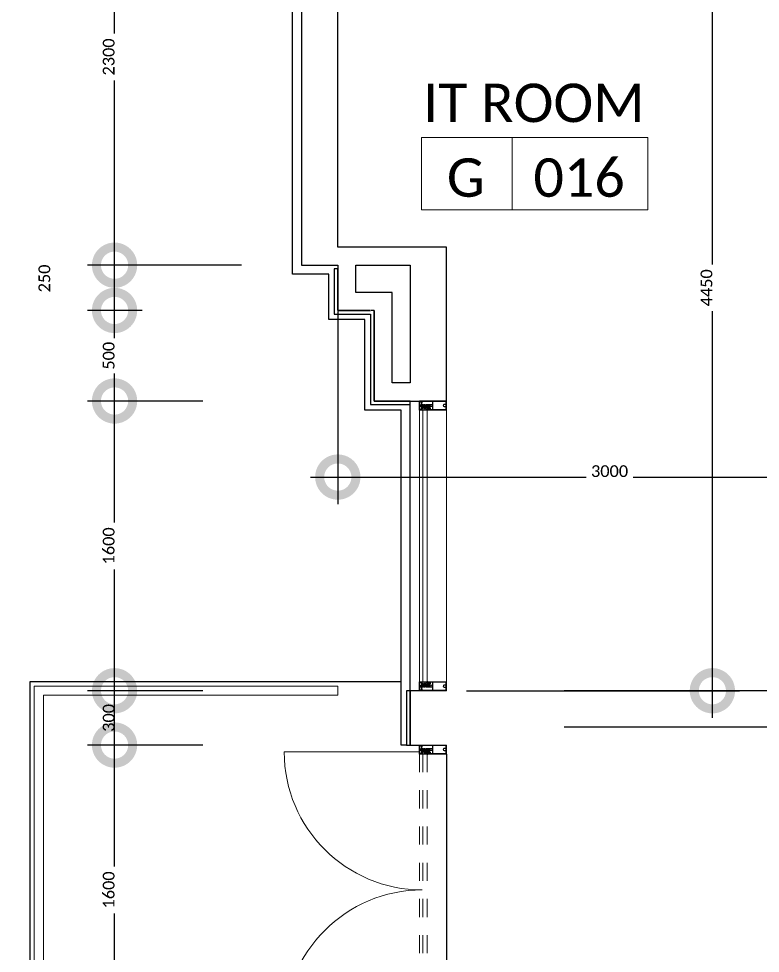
# Model space of a CAD drawing. Header units: metres. Extents: x 22.6 to 101.3, y 9.4 to 67.4.
# Drawn here: x 24.53 to 28.63, y 18.55 to 23.71 of the extents above; entities that cross this region are included whole.
import ezdxf

# ---------------------------------------------------------------- set-up
doc = ezdxf.new("R2010")
doc.units = ezdxf.units.M
doc.linetypes.add('ECG_Line-Ptrn-Dash', pattern=[0.004, 0.002, -0.002])
doc.linetypes.add('ECG_Line-Ptrn-Sold', pattern=[9144.001, 9144, -0.001])
doc.layers.add('00', color=252, linetype='Continuous')
for name, color, linetype, lineweight in [('A-DETL-MBND', 5, 'ECG_Line-Ptrn-Dash', 9), ('A-DIM', 7, 'Continuous', 5), ('A-DOOR', 5, 'Continuous', 5), ('A-ELEV', 1, 'ECG_Line-Ptrn-Sold', 9), ('A-FLOR-HRAL', 1, 'Continuous', 9), ('A-HATCH', 1, 'Continuous', 9), ('A-TEXT', 7, 'ECG_Line-Ptrn-Sold', 13), ('A-TONE', 40, 'ECG_Line-Ptrn-Sold', 50), ('A-WIN', 4, 'ECG_Line-Ptrn-Sold', 5)]:
    doc.layers.add(name, color=color, linetype=linetype, lineweight=lineweight)
doc.styles.add('Calibri', font='calibri.ttf', dxfattribs={"height": 0.212639})
doc.dimstyles.new('ECG_Dimn-Detl-100', dxfattribs={"dimscale": 0.3048, "dimtxt": 0.25, "dimasz": 1.312336, "dimexe": 0.492126, "dimexo": 0.0625, "dimgap": 0, "dimtad": 1, "dimdec": 0, "dimlfac": 1000, "dimzin": 0, "dimdsep": 46, "dimtxsty": 'Calibri', "dimblk1": 'DOTSMALL', "dimblk2": 'DOTSMALL', "dimsah": 1, "dimcen": 0.09, "dimdle": 0.492126, "dimazin": 0, "dimtfac": 1, "dimtdec": 4, "dimtix": 1, "dimtmove": 0, "dimatfit": 3, "dimfxl": 0.492126, "dimfxlon": 1, "dimtvp": 1, "dimtolj": 1, "dimtzin": 0, "dimarcsym": 2})
doc.dimstyles.new('ECG_Dimn-Detl-100_1', dxfattribs={"dimscale": 0.3048, "dimtxt": 0.25, "dimasz": 1.312336, "dimexe": 0.492126, "dimexo": 0.0625, "dimgap": 0, "dimtad": 1, "dimdec": 0, "dimlfac": 1000, "dimzin": 0, "dimdsep": 46, "dimtxsty": 'Calibri', "dimblk1": 'DOTSMALL', "dimblk2": 'DOTSMALL', "dimsah": 1, "dimcen": 0.09, "dimdle": 0.492126, "dimazin": 0, "dimtfac": 1, "dimtdec": 4, "dimtix": 1, "dimtmove": 2, "dimatfit": 3, "dimfxl": 0.492126, "dimfxlon": 1, "dimtvp": 1, "dimtolj": 1, "dimtzin": 0, "dimarcsym": 2})
doc.dimstyles.new('ECG_Dimn-Detl-100_2', dxfattribs={"dimscale": 0.3048, "dimtxt": 0.25, "dimasz": 1.312336, "dimexe": 0.492126, "dimexo": 0.0625, "dimgap": 0, "dimtad": 1, "dimdec": 0, "dimlfac": 1000, "dimzin": 0, "dimdsep": 46, "dimtxsty": 'Calibri', "dimblk1": 'DOTSMALL', "dimblk2": 'DOTSMALL', "dimsah": 1, "dimcen": 0.09, "dimdle": 0.492126, "dimazin": 0, "dimtfac": 1, "dimtdec": 4, "dimtix": 1, "dimtmove": 0, "dimatfit": 3, "dimfxl": 0.492126, "dimfxlon": 1, "dimtvp": 1, "dimtolj": 1, "dimtzin": 0, "dimarcsym": 2})
pattern_1 = [(0, (0, 0), (0.406, 0.102), [0.034, -0.271, 0.034, -0.271, -1.626]), (0, (0, 0), (0.406, 0.102), [-0.61, 0.034, -0.576, 0.034, -0.271, -0.711]), (0, (0, 0), (0.406, 0.102), [-1.524, 0.034, -0.17, 0.034, -0.474]), (120, (0.152, 0.051), (-0.2913346, 0.3006063), [0.034, -0.271, 0.034, -0.271, -1.626]), (120, (0.152, 0.051), (-0.2913346, 0.3006063), [-0.61, 0.034, -0.576, 0.034, -0.271, -0.711]), (120, (0.152, 0.051), (-0.2913346, 0.3006063), [-1.524, 0.034, -0.17, 0.034, -0.474]), (240, (0.203, 0.254), (-0.1146654, -0.4026063), [0.034, -0.271, 0.034, -0.271, -1.626]), (240, (0.203, 0.254), (-0.1146654, -0.4026063), [-0.61, 0.034, -0.576, 0.034, -0.271, -0.711]), (240, (0.203, 0.254), (-0.1146654, -0.4026063), [-1.524, 0.034, -0.17, 0.034, -0.474])]

# ---------------------------------------------------------------- blocks, each defined once
blk = doc.blocks.new('Railing - Railing-3161135-GROUND FLOOR PLAN')
at = {"layer": 'A-FLOR-HRAL'}
for p, q in [((24.6189, 20.0223), (26.2939, 20.0223)), ((24.6189, 17.8473), (24.6189, 20.0223)), ((26.2939, 20.0223), (26.2939, 19.9723)), ((24.6689, 19.9723), (26.2939, 19.9723)), ((24.6689, 17.8473), (24.6689, 19.9723)), ((24.6189, 16.3473), (24.6189, 17.8473)), ((24.6689, 16.3473), (24.6689, 17.8473)), ((24.6689, 16.3473), (24.6189, 16.3473))]:
    blk.add_line(p, q, dxfattribs=at)
blk = doc.blocks.new('M_Door-Curtain-Wall-Double-Storefront - M_Door-Curtain-Wall-Double-Storefront-3390258-GROUND FLOOR PLAN')
at = {"layer": 'A-DOOR'}
for p, q in [((-0.762, 0.032), (-0.762, 0.7775)), ((0.762, 0.032), (0.762, 0.7775))]:
    blk.add_line(p, q, dxfattribs=at)
for centre, start, end in [((-0.762, 0.0155), 0, 90), ((0.762, 0.0155), 90, 180)]:
    blk.add_arc(centre, 0.762, start, end, dxfattribs=at)
blk = doc.blocks.new('Rectangular Mullion - ECG-LEFT-END-MULION-DETAIL-V73-GROUND FLOOR PLAN')
at = {"layer": 'A-DETL-MBND'}
for p, q in [((93.7999, 58.7473), (93.8239, 58.7473)), ((93.7999, 57.2473), (93.7999, 58.7473)), ((93.8239, 58.7473), (93.8239, 57.2473)), ((93.8439, 58.7473), (93.8439, 57.2473)), ((93.8239, 57.2473), (93.7999, 57.2473))]:
    blk.add_line(p, q, dxfattribs=at)
blk = doc.blocks.new('Rectangular Mullion - ECG-LEFT-END-MULION-PROFIL-1987639-GROUND FLOOR PLAN')
at = {"layer": 'A-HATCH'}
for p, q in [((-0.0201, 0.019), (-0.0201, 0.031)), ((-0.0192, 0.019), (-0.0201, 0.019)), ((-0.0201, 0.019), (-0.0201, -0.118)), ((-0.0167, 0.019), (-0.0199, 0.019)), ((-0.0185, 0.0225), (-0.0192, 0.019)), ((-0.0191, 0.032), (0.0049, 0.032)), ((-0.0184, 0.0224), (-0.019, 0.019)), ((-0.019, 0.019), (-0.0176, 0.019)), ((-0.0186, 0.03), (-0.0186, 0.0245)), ((0.0049, 0.0305), (-0.0181, 0.0305)), ((-0.0178, 0.0244), (-0.0165, 0.028)), ((-0.0176, 0.0167), (-0.0098, 0.0167)), ((-0.0176, -0.041), (-0.0176, 0.0167)), ((-0.0175, 0.021), (-0.0165, 0.022)), ((-0.0175, 0.02), (-0.0175, 0.021)), ((-0.0167, 0.0213), (-0.0172, 0.0207)), ((-0.0167, 0.0203), (-0.0167, 0.019)), ((-0.0165, 0.028), (-0.0153, 0.028)), ((-0.0165, 0.022), (-0.0145, 0.022)), ((-0.0148, 0.0216), (-0.0159, 0.0216)), ((-0.0159, 0.0205), (-0.0159, 0.0185)), ((-0.0155, 0.0264), (-0.0144, 0.0236)), ((-0.0153, 0.028), (-0.0148, 0.0266)), ((-0.0149, 0.0185), (-0.0149, 0.0205)), ((-0.0145, 0.022), (-0.0135, 0.021)), ((-0.0144, 0.0236), (-0.0132, 0.0236)), ((-0.0135, 0.0207), (-0.0141, 0.0213)), ((-0.0141, 0.019), (-0.0141, 0.0203)), ((-0.0109, 0.019), (-0.0141, 0.019)), ((-0.0137, 0.019), (0.0049, 0.019)), ((-0.0135, 0.021), (-0.0135, 0.02)), ((-0.0132, 0.0236), (-0.0115, 0.0218)), ((-0.0115, 0.021), (-0.0015, 0.022)), ((-0.0115, 0.0218), (-0.0115, 0.021)), ((-0.0098, 0.0167), (-0.0098, 0.019)), ((-0.0015, 0.022), (0.0049, 0.022)), ((-0.0014, 0.0234), (-0.0014, 0.0223)), ((0.0113, 0.0234), (-0.0014, 0.0234)), ((-0.0014, 0.0223), (0.0113, 0.0223)), ((0.0018, 0.0183), (-0.0007, 0.0177)), ((-0.0007, 0.0177), (-0.0007, 0.0117)), ((0.0011, 0.0117), (-0.0007, 0.0077)), ((-0.0007, 0.0117), (0.0011, 0.0117)), ((-0.0007, 0.0077), (-0.0007, 0.0034)), ((-0.0007, 0.0034), (0.0014, 0.0024)), ((-0.0002, 0.0245), (-0.0002, 0.0234)), ((0.01, 0.0245), (-0.0002, 0.0245)), ((-0.0002, 0.0234), (0.01, 0.0234)), ((-0.0001, 0.0167), (0.0018, 0.0174)), ((-0.0001, 0.0127), (-0.0001, 0.0167)), ((0.0018, 0.0122), (-0.0001, 0.0127)), ((0.0001, 0.0069), (0.0018, 0.0105)), ((0.0001, 0.0041), (0.0001, 0.0069)), ((0.0014, 0.0035), (0.0001, 0.0041)), ((0.0003, 0.0275), (0.0003, 0.0245)), ((0.0014, 0.0024), (0.0014, 0.0035)), ((0.0015, 0.0277), (0.0084, 0.0277)), ((0.0018, 0.0174), (0.0018, 0.0183)), ((0.0018, 0.0105), (0.0018, 0.0122)), ((0.0022, 0.0175), (0.0077, 0.0155)), ((0.0022, 0.0154), (0.0077, 0.0133)), ((0.0022, 0.0132), (0.0077, 0.0112)), ((0.0022, 0.011), (0.0077, 0.009)), ((0.0022, 0.0096), (0.0077, 0.0076)), ((0.0022, 0.0074), (0.0077, 0.0054)), ((0.0022, 0.0052), (0.0077, 0.0032)), ((0.0022, 0.0031), (0.0077, 0.0011)), ((0.0022, 0.0007), (0.0076, -0.0013)), ((0.0027, 0.0275), (0.0027, 0.0245)), ((0.0027, 0.0223), (0.0027, 0.0188)), ((0.0072, 0.0223), (0.0027, 0.0223)), ((0.0027, 0.0188), (0.0072, 0.0188)), ((0.0037, 0.0188), (0.0027, 0.0188)), ((0.0027, 0.018), (0.0073, 0.0159)), ((0.0073, 0.0159), (0.0027, 0.018)), ((0.0027, 0.0171), (0.0072, 0.0151)), ((0.0027, 0.0158), (0.0073, 0.0137)), ((0.0073, 0.0137), (0.0027, 0.0158)), ((0.0027, 0.0149), (0.0072, 0.0129)), ((0.0027, 0.0136), (0.0073, 0.0116)), ((0.0073, 0.0116), (0.0027, 0.0136)), ((0.0027, 0.0127), (0.0072, 0.0107)), ((0.0027, 0.0114), (0.0073, 0.0094)), ((0.0073, 0.0094), (0.0027, 0.0114)), ((0.0027, 0.0106), (0.0072, 0.0085)), ((0.0027, 0.01), (0.0073, 0.008)), ((0.0073, 0.008), (0.0027, 0.01)), ((0.0027, 0.0092), (0.0072, 0.0071)), ((0.0027, 0.0079), (0.0073, 0.0058)), ((0.0073, 0.0058), (0.0027, 0.0079)), ((0.0027, 0.007), (0.0072, 0.005)), ((0.0027, 0.0057), (0.0073, 0.0036)), ((0.0073, 0.0036), (0.0027, 0.0057)), ((0.0027, 0.0048), (0.0072, 0.0028)), ((0.0027, 0.0035), (0.0073, 0.0015)), ((0.0073, 0.0015), (0.0027, 0.0035)), ((0.0027, 0.0026), (0.0072, 0.0006)), ((0.0027, 0.0012), (0.0073, -0.0009)), ((0.0073, -0.0009), (0.0027, 0.0012)), ((0.0027, 0.0003), (0.0072, -0.0017)), ((0.0072, 0.0151), (0.003, 0.017)), ((0.0072, 0.0129), (0.003, 0.0148)), ((0.0072, 0.0107), (0.003, 0.0126)), ((0.0072, 0.0085), (0.003, 0.0104)), ((0.0072, 0.0071), (0.003, 0.009)), ((0.0072, 0.005), (0.003, 0.0068)), ((0.0072, 0.0028), (0.003, 0.0047)), ((0.0072, 0.0006), (0.003, 0.0025)), ((0.0072, -0.0017), (0.003, 0.0001)), ((0.007, 0.0173), (0.0037, 0.0188)), ((0.0037, 0.0188), (0.007, 0.0173)), ((0.0046, 0.0188), (0.0037, 0.0188)), ((0.0056, 0.0188), (0.0046, 0.0188)), ((0.0077, 0.0177), (0.0046, 0.0188)), ((0.0049, 0.032), (0.0289, 0.032)), ((0.0279, 0.0305), (0.0049, 0.0305)), ((0.0049, 0.022), (0.0113, 0.022)), ((0.0049, 0.019), (0.0235, 0.019)), ((0.0073, 0.0181), (0.0056, 0.0188)), ((0.0056, 0.0188), (0.0073, 0.0181)), ((0.0072, 0.0188), (0.0056, 0.0188)), ((0.0072, 0.0275), (0.0072, 0.0245)), ((0.0072, 0.0188), (0.0072, 0.0223)), ((0.0079, 0.0174), (0.0079, 0.0183)), ((0.0079, 0.0183), (0.0104, 0.0177)), ((0.0098, 0.0167), (0.0079, 0.0174)), ((0.0079, 0.0122), (0.0098, 0.0127)), ((0.0079, 0.0105), (0.0079, 0.0122)), ((0.0096, 0.0069), (0.0079, 0.0105)), ((0.0084, 0.0035), (0.0096, 0.0041)), ((0.0084, 0.0024), (0.0084, 0.0035)), ((0.0104, 0.0034), (0.0084, 0.0024)), ((0.0086, 0.0117), (0.0104, 0.0077)), ((0.0104, 0.0117), (0.0086, 0.0117)), ((0.0096, 0.0275), (0.0096, 0.0245)), ((0.0096, 0.0041), (0.0096, 0.0069)), ((0.0098, 0.0127), (0.0098, 0.0167)), ((0.01, 0.0234), (0.01, 0.0245)), ((0.0104, 0.0177), (0.0104, 0.0117)), ((0.0104, 0.0077), (0.0104, 0.0034)), ((0.011, 0.0175), (0.0145, 0.0175)), ((0.011, -0.0266), (0.011, 0.0175)), ((0.0113, 0.0223), (0.0113, 0.0234)), ((0.0113, 0.022), (0.0213, 0.021)), ((0.0145, 0.0175), (0.0145, -0.0266)), ((0.019, 0.0129), (0.0207, 0.0186)), ((0.0213, 0.014), (0.0196, 0.0126)), ((0.0202, 0.0036), (0.0234, 0.0056)), ((0.0202, -0.0031), (0.0202, 0.0036)), ((0.0202, -0.0012), (0.0202, 0.0013)), ((0.0207, 0.019), (0.0239, 0.019)), ((0.0213, 0.0218), (0.0231, 0.0236)), ((0.0213, 0.021), (0.0213, 0.0218)), ((0.0223, 0.0126), (0.0219, 0.0139)), ((0.024, 0.0048), (0.022, 0.0035)), ((0.022, 0.0035), (0.024, 0.0048)), ((0.022, 0.0035), (0.022, -0.0032)), ((0.022, -0.0032), (0.022, 0.0035)), ((0.0232, 0.0139), (0.0228, 0.0126)), ((0.0231, 0.0236), (0.0243, 0.0236)), ((0.0243, 0.022), (0.0233, 0.021)), ((0.0233, 0.0207), (0.0239, 0.0213)), ((0.0233, 0.021), (0.0233, 0.02)), ((0.0234, 0.0056), (0.0292, 0.0056)), ((0.0241, 0.0126), (0.0238, 0.0139)), ((0.0239, 0.019), (0.0239, 0.0203)), ((0.0283, 0.0048), (0.024, 0.0048)), ((0.024, 0.0048), (0.0283, 0.0048)), ((0.0243, 0.0236), (0.0253, 0.0264)), ((0.0263, 0.022), (0.0243, 0.022)), ((0.0246, 0.0266), (0.0252, 0.028)), ((0.0247, 0.0216), (0.0258, 0.0216)), ((0.0247, 0.0185), (0.0247, 0.0205)), ((0.025, 0.0139), (0.0247, 0.0126)), ((0.0252, 0.028), (0.0263, 0.028)), ((0.0258, 0.0126), (0.0255, 0.0139)), ((0.0257, 0.0205), (0.0257, 0.0185)), ((0.0263, 0.028), (0.0277, 0.0244)), ((0.0273, 0.021), (0.0263, 0.022)), ((0.0267, 0.0139), (0.0264, 0.0126)), ((0.0265, 0.0213), (0.0271, 0.0207)), ((0.0265, 0.0203), (0.0265, 0.019)), ((0.0265, 0.019), (0.0297, 0.019)), ((0.0288, 0.019), (0.0271, 0.019)), ((0.0273, 0.02), (0.0273, 0.021)), ((0.0277, 0.0126), (0.0273, 0.0139)), ((0.0282, 0.0224), (0.0288, 0.019)), ((0.0285, 0.0139), (0.0282, 0.0126)), ((0.0283, 0.0048), (0.0283, 0.004)), ((0.0283, 0.004), (0.0292, 0.004)), ((0.0284, 0.03), (0.0284, 0.0245)), ((0.0284, 0.0225), (0.029, 0.019)), ((0.029, 0.019), (0.0299, 0.019)), ((0.0309, 0.0126), (0.0292, 0.014)), ((0.0292, -0.0036), (0.0292, 0.0056)), ((0.0292, 0.004), (0.0292, -0.0036)), ((0.0297, 0.0186), (0.0315, 0.0129)), ((0.0299, 0.019), (0.0299, 0.031)), ((-0.0006, -0.041), (-0.0176, -0.041)), ((-0.0176, -0.043), (0.0274, -0.043)), ((-0.0176, -0.114), (-0.0176, -0.043)), ((0.001, -0.0033), (-0.0006, -0.0033)), ((-0.0006, -0.0033), (-0.0006, -0.041)), ((0.001, -0.0033), (-0.0006, -0.0033)), ((0, -0.0033), (0.001, -0.0033)), ((0.0019, -0.0042), (0.001, -0.0033)), ((0.0014, -0.0372), (0.0014, -0.041)), ((0.0014, -0.041), (0.0049, -0.041)), ((0.0019, -0.0266), (0.0019, -0.0042)), ((0.0049, -0.0295), (0.0019, -0.0266)), ((0.0079, -0.0367), (0.0019, -0.0367)), ((0.0022, -0.0036), (0.0078, -0.0057)), ((0.0022, -0.0071), (0.0078, -0.0092)), ((0.0022, -0.0093), (0.0078, -0.0113)), ((0.0022, -0.0115), (0.0078, -0.0135)), ((0.0022, -0.0137), (0.0078, -0.0157)), ((0.0022, -0.0158), (0.0078, -0.0179)), ((0.0022, -0.018), (0.0078, -0.02)), ((0.0022, -0.0202), (0.0066, -0.0218)), ((0.0023, -0.0015), (0.0077, -0.0035)), ((0.0027, -0.001), (0.0073, -0.0031)), ((0.0073, -0.0031), (0.0027, -0.001)), ((0.0027, -0.0019), (0.0072, -0.0039)), ((0.0027, -0.0032), (0.0073, -0.0053)), ((0.0073, -0.0053), (0.0027, -0.0032)), ((0.0027, -0.0041), (0.0072, -0.0061)), ((0.0027, -0.0054), (0.0072, -0.0074)), ((0.0073, -0.0074), (0.0027, -0.0054)), ((0.0027, -0.0054), (0.0073, -0.0074)), ((0.0027, -0.0067), (0.0073, -0.0087)), ((0.0073, -0.0087), (0.0027, -0.0067)), ((0.0027, -0.0076), (0.0072, -0.0096)), ((0.0027, -0.0089), (0.0073, -0.0109)), ((0.0073, -0.0109), (0.0027, -0.0089)), ((0.0027, -0.0097), (0.0072, -0.0118)), ((0.0027, -0.011), (0.0073, -0.0131)), ((0.0073, -0.0131), (0.0027, -0.011)), ((0.0027, -0.0119), (0.0072, -0.0139)), ((0.0027, -0.0132), (0.0073, -0.0153)), ((0.0073, -0.0153), (0.0027, -0.0132)), ((0.0027, -0.0141), (0.0072, -0.0161)), ((0.0027, -0.0154), (0.0073, -0.0174)), ((0.0073, -0.0174), (0.0027, -0.0154)), ((0.0027, -0.0163), (0.0072, -0.0183)), ((0.0027, -0.0176), (0.0073, -0.0196)), ((0.0073, -0.0196), (0.0027, -0.0176)), ((0.0027, -0.0184), (0.0072, -0.0205)), ((0.0069, -0.0216), (0.0027, -0.0197)), ((0.0027, -0.0197), (0.0069, -0.0216)), ((0.0053, -0.0218), (0.0027, -0.0206)), ((0.0072, -0.0039), (0.003, -0.002)), ((0.0072, -0.0074), (0.003, -0.0055)), ((0.0072, -0.0096), (0.003, -0.0077)), ((0.0072, -0.0118), (0.003, -0.0099)), ((0.0072, -0.0139), (0.003, -0.012)), ((0.0072, -0.0161), (0.003, -0.0142)), ((0.0072, -0.0183), (0.003, -0.0164)), ((0.0053, -0.0218), (0.003, -0.0207)), ((0.003, -0.0218), (0.0053, -0.0218)), ((0.003, -0.0249), (0.003, -0.0218)), ((0.0049, -0.0266), (0.003, -0.0249)), ((0.0072, -0.0061), (0.0031, -0.0042)), ((0.0072, -0.0205), (0.0032, -0.0186)), ((0.0067, -0.0249), (0.0049, -0.0266)), ((0.0078, -0.0266), (0.0049, -0.0295)), ((0.0049, -0.041), (0.0084, -0.041)), ((0.0066, -0.0218), (0.0053, -0.0218)), ((0.0067, -0.0218), (0.0067, -0.0249)), ((0.0088, -0.0033), (0.0078, -0.0043)), ((0.0078, -0.0043), (0.0078, -0.0266)), ((0.0084, -0.041), (0.0084, -0.0372)), ((0.0104, -0.0033), (0.0088, -0.0033)), ((0.009, -0.0033), (0.0104, -0.0033)), ((0.0104, -0.041), (0.0104, -0.0033)), ((0.0274, -0.041), (0.0104, -0.041)), ((0.0145, -0.0266), (0.011, -0.0266)), ((0.0168, -0.0138), (0.0174, -0.013)), ((0.0174, -0.013), (0.0213, -0.0168)), ((0.019, -0.0138), (0.0183, -0.0145)), ((0.0184, -0.0213), (0.0184, -0.0288)), ((0.0207, -0.0213), (0.0184, -0.0213)), ((0.0201, -0.0149), (0.019, -0.016)), ((0.019, -0.0151), (0.019, -0.0213)), ((0.019, -0.0167), (0.0198, -0.0176)), ((0.0198, -0.0173), (0.019, -0.0182)), ((0.019, -0.0184), (0.0198, -0.0192)), ((0.0198, -0.0189), (0.019, -0.0198)), ((0.019, -0.0205), (0.0197, -0.0213)), ((0.019, -0.0213), (0.0214, -0.0213)), ((0.0194, -0.0298), (0.0274, -0.0298)), ((0.0197, -0.0213), (0.0211, -0.0198)), ((0.0198, -0.0196), (0.0198, -0.0171)), ((0.0199, -0.0225), (0.0214, -0.0225)), ((0.0199, -0.0263), (0.0199, -0.0225)), ((0.0222, -0.0263), (0.0199, -0.0263)), ((0.0201, -0.0168), (0.0225, -0.0168)), ((0.0226, -0.0198), (0.0201, -0.0198)), ((0.0238, -0.0053), (0.0202, -0.0031)), ((0.0202, -0.0151), (0.0221, -0.0151)), ((0.022, -0.0151), (0.0203, -0.0168)), ((0.0204, -0.0198), (0.0223, -0.0217)), ((0.0206, -0.0225), (0.0214, -0.0241)), ((0.0214, -0.022), (0.0207, -0.0213)), ((0.0207, -0.0225), (0.0223, -0.0241)), ((0.0214, -0.0225), (0.0207, -0.0225)), ((0.0246, -0.0185), (0.0214, -0.0217)), ((0.0214, -0.0213), (0.0214, -0.0225)), ((0.0225, -0.023), (0.0214, -0.0241)), ((0.0214, -0.0241), (0.0243, -0.0241)), ((0.0217, -0.0151), (0.0246, -0.018)), ((0.022, -0.0032), (0.024, -0.0044)), ((0.024, -0.0044), (0.022, -0.0032)), ((0.0221, -0.0151), (0.0232, -0.0139)), ((0.0222, -0.0278), (0.0222, -0.0263)), ((0.0262, -0.0278), (0.0222, -0.0278)), ((0.0225, -0.0168), (0.025, -0.0144)), ((0.0241, -0.0213), (0.0226, -0.0198)), ((0.0258, -0.0151), (0.0228, -0.0181)), ((0.0228, -0.0171), (0.0228, -0.0196)), ((0.0229, -0.0141), (0.0256, -0.0168)), ((0.0234, -0.023), (0.0245, -0.0241)), ((0.0247, -0.023), (0.0236, -0.0241)), ((0.0292, -0.0053), (0.0238, -0.0053)), ((0.024, -0.0044), (0.0283, -0.0044)), ((0.0283, -0.0044), (0.024, -0.0044)), ((0.0255, -0.0198), (0.0241, -0.0213)), ((0.0243, -0.0241), (0.0269, -0.0241)), ((0.0246, -0.0171), (0.0246, -0.0196)), ((0.0248, -0.0198), (0.0273, -0.0198)), ((0.0269, -0.022), (0.0248, -0.0198)), ((0.0273, -0.0168), (0.0249, -0.0168)), ((0.0284, -0.0191), (0.025, -0.0225)), ((0.025, -0.0225), (0.0267, -0.0241)), ((0.0272, -0.0151), (0.0254, -0.0151)), ((0.0274, -0.0225), (0.0258, -0.0241)), ((0.0261, -0.0151), (0.0284, -0.0175)), ((0.0262, -0.0263), (0.0262, -0.0278)), ((0.0284, -0.0263), (0.0262, -0.0263)), ((0.0284, -0.0152), (0.0269, -0.0168)), ((0.0276, -0.0213), (0.0269, -0.022)), ((0.0269, -0.0213), (0.0284, -0.0213)), ((0.0269, -0.0225), (0.0269, -0.0213)), ((0.0269, -0.0225), (0.0284, -0.0225)), ((0.0278, -0.0225), (0.0269, -0.0225)), ((0.0269, -0.0241), (0.0278, -0.0225)), ((0.027, -0.0198), (0.0285, -0.0213)), ((0.0274, -0.0298), (0.0274, -0.041)), ((0.0274, -0.043), (0.0274, -0.114)), ((0.0276, -0.0196), (0.0276, -0.0171)), ((0.0284, -0.0175), (0.0276, -0.0183)), ((0.0276, -0.0183), (0.0284, -0.0191)), ((0.0299, -0.0213), (0.0276, -0.0213)), ((0.0284, -0.0152), (0.0277, -0.0145)), ((0.0283, -0.0036), (0.0292, -0.0036)), ((0.0283, -0.0044), (0.0283, -0.0036)), ((0.0283, -0.0036), (0.0283, -0.0044)), ((0.0292, -0.0036), (0.0283, -0.0036)), ((0.0284, -0.0213), (0.0284, -0.0152)), ((0.0284, -0.0225), (0.0284, -0.0263)), ((0.0289, -0.0135), (0.0295, -0.0142)), ((0.0292, -0.0036), (0.0292, -0.0053)), ((0.0295, -0.0142), (0.0309, -0.0128)), ((0.0299, -0.118), (0.0299, -0.0213)), ((0.0304, -0.0129), (0.0312, -0.0136)), ((-0.0201, -0.118), (0.0299, -0.118)), ((-0.0003, -0.114), (-0.0176, -0.114)), ((0.0274, -0.114), (0.0102, -0.114))]:
    blk.add_line(p, q, dxfattribs=at)
blk.add_circle((0.0049, -0.108), 0.006, dxfattribs=at)
for centre, radius, start, end in [((-0.0191, 0.031), 0.001, 90, 180), ((-0.0191, 0.031), 0.001, 90, 180), ((-0.0181, 0.03), 0.0005, 90, 180), ((-0.0186, 0.0235), 0.001, 270.9838, 90), ((-0.0185, 0.0235), 0.0011, 275.2327, 53.27), ((-0.0159, 0.0206), 0.001, 90, 135), ((-0.0148, 0.0206), 0.001, 45, 90), ((0.0015, 0.0241), 0.00359, 70.3614, 109.6386), ((0.0049, 0.0157), 0.012, 79.2883, 100.7117), ((0.0084, 0.0241), 0.00359, 70.3614, 109.6386), ((0.0247, 0.0206), 0.001, 90, 135), ((0.0258, 0.0206), 0.001, 45, 90), ((0.0283, 0.0235), 0.0011, 126.73, 264.7673), ((0.0284, 0.0235), 0.001, 90, 269.0162), ((0.0279, 0.03), 0.0005, 0, 90), ((0.0289, 0.031), 0.001, 0, 90), ((0.0289, 0.031), 0.001, 0, 90), ((0.0019, -0.0372), 0.0005, 90, 180), ((0.0005, -0.0259), 0.00439, 351.401, 55.5285), ((0.0079, -0.0372), 0.0005, 0, 90), ((0.0159, -0.018), 0.00517, 33.5368, 89.7548), ((0.0157, -0.018), 0.0044, 41.5445, 86.9533), ((0.0194, -0.0288), 0.001, 180, 270), ((0.0237, -0.0155), 0.00171, 90, 164.9371), ((0.0237, -0.0155), 0.00171, 15.0629, 90), ((0.0315, -0.018), 0.00517, 92.5554, 146.4632), ((0.0317, -0.018), 0.0044, 93.0467, 139.8397), ((0.0049, -0.108), 0.008, 311.4096, 228.5904)]:
    blk.add_arc(centre, radius, start, end, dxfattribs=at)
blk = doc.blocks.new('Rectangular Mullion - ECG-LEFT-END-MULION-DETAIL-3147777-GROUND FLOOR PLAN')
at = {"layer": 'A-WIN'}
for p, q in [((0, 0.032), (-0.05, 0.032)), ((-0.05, 0.032), (-0.05, 0.012)), ((-0.05, 0.012), (-0.038, 0.012)), ((-0.038, 0.012), (-0.038, -0.012)), ((0, -0.118), (0, 0.032)), ((-0.05, -0.012), (-0.05, -0.118)), ((-0.038, -0.012), (-0.05, -0.012)), ((-0.05, -0.118), (0, -0.118))]:
    blk.add_line(p, q, dxfattribs=at)
blk = doc.blocks.new('Rectangular Mullion - ECG-LEFT-END-MULION-DETAIL-2110308-GROUND FLOOR PLAN')
at = {"layer": 'A-ELEV'}
for p, q in [((72.8439, 18.9473), (72.8439, 17.4473)), ((72.9499, 18.9473), (72.9739, 18.9473)), ((72.9499, 17.4473), (72.9499, 18.9473)), ((72.9739, 18.9473), (72.9739, 17.4473)), ((72.9939, 18.9473), (72.9939, 17.4473)), ((72.9739, 17.4473), (72.9499, 17.4473))]:
    blk.add_line(p, q, dxfattribs=at)
blk = doc.blocks.new('Rectangular Mullion - ECG-RIGHT-END-MULION-PROFIL-1987638-GROUND FLOOR PLAN')
at = {"layer": 'A-HATCH'}
for p, q in [((-0.0297, 0.0186), (-0.0315, 0.0129)), ((-0.0309, 0.0126), (-0.0292, 0.014)), ((-0.0299, 0.019), (-0.0299, 0.031)), ((-0.029, 0.019), (-0.0299, 0.019)), ((-0.0265, 0.019), (-0.0297, 0.019)), ((-0.0234, 0.0056), (-0.0292, 0.0056)), ((-0.0292, -0.0036), (-0.0292, 0.0056)), ((-0.0283, 0.004), (-0.0292, 0.004)), ((-0.0292, 0.004), (-0.0292, -0.0036)), ((-0.0284, 0.0225), (-0.029, 0.019)), ((-0.0049, 0.032), (-0.0289, 0.032)), ((-0.0282, 0.0224), (-0.0288, 0.019)), ((-0.0288, 0.019), (-0.0271, 0.019)), ((-0.0285, 0.0139), (-0.0282, 0.0126)), ((-0.0284, 0.03), (-0.0284, 0.0245)), ((-0.0283, 0.0048), (-0.024, 0.0048)), ((-0.0283, 0.0048), (-0.0283, 0.004)), ((-0.024, 0.0048), (-0.0283, 0.0048)), ((-0.0279, 0.0305), (-0.0049, 0.0305)), ((-0.0263, 0.028), (-0.0277, 0.0244)), ((-0.0277, 0.0126), (-0.0273, 0.0139)), ((-0.0273, 0.021), (-0.0263, 0.022)), ((-0.0273, 0.02), (-0.0273, 0.021)), ((-0.0265, 0.0213), (-0.0271, 0.0207)), ((-0.0267, 0.0139), (-0.0264, 0.0126)), ((-0.0265, 0.0203), (-0.0265, 0.019)), ((-0.0252, 0.028), (-0.0263, 0.028)), ((-0.0263, 0.022), (-0.0243, 0.022)), ((-0.0247, 0.0216), (-0.0258, 0.0216)), ((-0.0258, 0.0126), (-0.0255, 0.0139)), ((-0.0257, 0.0205), (-0.0257, 0.0185)), ((-0.0243, 0.0236), (-0.0253, 0.0264)), ((-0.0246, 0.0266), (-0.0252, 0.028)), ((-0.025, 0.0139), (-0.0247, 0.0126)), ((-0.0247, 0.0185), (-0.0247, 0.0205)), ((-0.0231, 0.0236), (-0.0243, 0.0236)), ((-0.0243, 0.022), (-0.0233, 0.021)), ((-0.0241, 0.0126), (-0.0238, 0.0139)), ((-0.024, 0.0048), (-0.022, 0.0035)), ((-0.022, 0.0035), (-0.024, 0.0048)), ((-0.0233, 0.0207), (-0.0239, 0.0213)), ((-0.0239, 0.019), (-0.0239, 0.0203)), ((-0.0207, 0.019), (-0.0239, 0.019)), ((-0.0049, 0.019), (-0.0235, 0.019)), ((-0.0202, 0.0036), (-0.0234, 0.0056)), ((-0.0233, 0.021), (-0.0233, 0.02)), ((-0.0232, 0.0139), (-0.0228, 0.0126)), ((-0.0213, 0.0218), (-0.0231, 0.0236)), ((-0.0223, 0.0126), (-0.0219, 0.0139)), ((-0.022, 0.0035), (-0.022, -0.0032)), ((-0.022, -0.0032), (-0.022, 0.0035)), ((-0.0113, 0.022), (-0.0213, 0.021)), ((-0.0213, 0.021), (-0.0213, 0.0218)), ((-0.0213, 0.014), (-0.0196, 0.0126)), ((-0.019, 0.0129), (-0.0207, 0.0186)), ((-0.0202, -0.0031), (-0.0202, 0.0036)), ((-0.0202, -0.0012), (-0.0202, 0.0013)), ((-0.0145, 0.0175), (-0.0145, -0.0266)), ((-0.011, 0.0175), (-0.0145, 0.0175)), ((-0.0113, 0.0223), (-0.0113, 0.0234)), ((-0.0113, 0.0234), (0.0014, 0.0234)), ((0.0014, 0.0223), (-0.0113, 0.0223)), ((-0.0049, 0.022), (-0.0113, 0.022)), ((-0.011, -0.0266), (-0.011, 0.0175)), ((-0.0079, 0.0183), (-0.0104, 0.0177)), ((-0.0104, 0.0177), (-0.0104, 0.0117)), ((-0.0086, 0.0117), (-0.0104, 0.0077)), ((-0.0104, 0.0117), (-0.0086, 0.0117)), ((-0.0104, 0.0077), (-0.0104, 0.0034)), ((-0.0104, 0.0034), (-0.0084, 0.0024)), ((-0.01, 0.0234), (-0.01, 0.0245)), ((-0.01, 0.0245), (0.0002, 0.0245)), ((0.0002, 0.0234), (-0.01, 0.0234)), ((-0.0098, 0.0167), (-0.0079, 0.0174)), ((-0.0098, 0.0127), (-0.0098, 0.0167)), ((-0.0079, 0.0122), (-0.0098, 0.0127)), ((-0.0096, 0.0275), (-0.0096, 0.0245)), ((-0.0096, 0.0069), (-0.0079, 0.0105)), ((-0.0096, 0.0041), (-0.0096, 0.0069)), ((-0.0084, 0.0035), (-0.0096, 0.0041)), ((-0.0015, 0.0277), (-0.0084, 0.0277)), ((-0.0084, 0.0024), (-0.0084, 0.0035)), ((-0.0079, 0.0174), (-0.0079, 0.0183)), ((-0.0079, 0.0105), (-0.0079, 0.0122)), ((-0.0077, 0.0177), (-0.0046, 0.0188)), ((-0.0022, 0.0175), (-0.0077, 0.0155)), ((-0.0022, 0.0154), (-0.0077, 0.0133)), ((-0.0022, 0.0132), (-0.0077, 0.0112)), ((-0.0022, 0.011), (-0.0077, 0.009)), ((-0.0022, 0.0096), (-0.0077, 0.0076)), ((-0.0022, 0.0074), (-0.0077, 0.0054)), ((-0.0022, 0.0052), (-0.0077, 0.0032)), ((-0.0022, 0.0031), (-0.0077, 0.0011)), ((-0.0022, 0.0007), (-0.0076, -0.0013)), ((-0.0073, 0.0181), (-0.0056, 0.0188)), ((-0.0056, 0.0188), (-0.0073, 0.0181)), ((-0.0027, 0.018), (-0.0073, 0.0159)), ((-0.0073, 0.0159), (-0.0027, 0.018)), ((-0.0027, 0.0158), (-0.0073, 0.0137)), ((-0.0073, 0.0137), (-0.0027, 0.0158)), ((-0.0027, 0.0136), (-0.0073, 0.0116)), ((-0.0073, 0.0116), (-0.0027, 0.0136)), ((-0.0027, 0.0114), (-0.0073, 0.0094)), ((-0.0073, 0.0094), (-0.0027, 0.0114)), ((-0.0027, 0.01), (-0.0073, 0.008)), ((-0.0073, 0.008), (-0.0027, 0.01)), ((-0.0027, 0.0079), (-0.0073, 0.0058)), ((-0.0073, 0.0058), (-0.0027, 0.0079)), ((-0.0027, 0.0057), (-0.0073, 0.0036)), ((-0.0073, 0.0036), (-0.0027, 0.0057)), ((-0.0027, 0.0035), (-0.0073, 0.0015)), ((-0.0073, 0.0015), (-0.0027, 0.0035)), ((-0.0027, 0.0012), (-0.0073, -0.0009)), ((-0.0073, -0.0009), (-0.0027, 0.0012)), ((-0.0072, 0.0275), (-0.0072, 0.0245)), ((-0.0072, 0.0223), (-0.0027, 0.0223)), ((-0.0072, 0.0188), (-0.0072, 0.0223)), ((-0.0072, 0.0188), (-0.0056, 0.0188)), ((-0.0027, 0.0188), (-0.0072, 0.0188)), ((-0.0027, 0.0171), (-0.0072, 0.0151)), ((-0.0072, 0.0151), (-0.003, 0.017)), ((-0.0027, 0.0149), (-0.0072, 0.0129)), ((-0.0072, 0.0129), (-0.003, 0.0148)), ((-0.0027, 0.0127), (-0.0072, 0.0107)), ((-0.0072, 0.0107), (-0.003, 0.0126)), ((-0.0027, 0.0106), (-0.0072, 0.0085)), ((-0.0072, 0.0085), (-0.003, 0.0104)), ((-0.0027, 0.0092), (-0.0072, 0.0071)), ((-0.0072, 0.0071), (-0.003, 0.009)), ((-0.0027, 0.007), (-0.0072, 0.005)), ((-0.0072, 0.005), (-0.003, 0.0068)), ((-0.0027, 0.0048), (-0.0072, 0.0028)), ((-0.0072, 0.0028), (-0.003, 0.0047)), ((-0.0027, 0.0026), (-0.0072, 0.0006)), ((-0.0072, 0.0006), (-0.003, 0.0025)), ((-0.0027, 0.0003), (-0.0072, -0.0017)), ((-0.0072, -0.0017), (-0.003, 0.0001)), ((-0.007, 0.0173), (-0.0037, 0.0188)), ((-0.0037, 0.0188), (-0.007, 0.0173)), ((-0.0056, 0.0188), (-0.0046, 0.0188)), ((0.0191, 0.032), (-0.0049, 0.032)), ((-0.0049, 0.0305), (0.0181, 0.0305)), ((0.0015, 0.022), (-0.0049, 0.022)), ((0.0137, 0.019), (-0.0049, 0.019)), ((-0.0046, 0.0188), (-0.0037, 0.0188)), ((-0.0037, 0.0188), (-0.0027, 0.0188)), ((-0.0027, 0.0275), (-0.0027, 0.0245)), ((-0.0027, 0.0223), (-0.0027, 0.0188)), ((-0.0018, 0.0174), (-0.0018, 0.0183)), ((-0.0018, 0.0183), (0.0007, 0.0177)), ((0.0001, 0.0167), (-0.0018, 0.0174)), ((-0.0018, 0.0122), (0.0001, 0.0127)), ((-0.0018, 0.0105), (-0.0018, 0.0122)), ((-0.0001, 0.0069), (-0.0018, 0.0105)), ((-0.0014, 0.0035), (-0.0001, 0.0041)), ((-0.0014, 0.0024), (-0.0014, 0.0035)), ((0.0007, 0.0034), (-0.0014, 0.0024)), ((-0.0011, 0.0117), (0.0007, 0.0077)), ((0.0007, 0.0117), (-0.0011, 0.0117)), ((-0.0003, 0.0275), (-0.0003, 0.0245)), ((-0.0001, 0.0041), (-0.0001, 0.0069)), ((0.0001, 0.0127), (0.0001, 0.0167)), ((0.0002, 0.0245), (0.0002, 0.0234)), ((0.0007, 0.0177), (0.0007, 0.0117)), ((0.0007, 0.0077), (0.0007, 0.0034)), ((0.0014, 0.0234), (0.0014, 0.0223)), ((0.0115, 0.021), (0.0015, 0.022)), ((0.0098, 0.0167), (0.0098, 0.019)), ((0.0176, 0.0167), (0.0098, 0.0167)), ((0.0109, 0.019), (0.0141, 0.019)), ((0.0132, 0.0236), (0.0115, 0.0218)), ((0.0115, 0.0218), (0.0115, 0.021)), ((0.0144, 0.0236), (0.0132, 0.0236)), ((0.0145, 0.022), (0.0135, 0.021)), ((0.0135, 0.0207), (0.0141, 0.0213)), ((0.0135, 0.021), (0.0135, 0.02)), ((0.0141, 0.019), (0.0141, 0.0203)), ((0.0155, 0.0264), (0.0144, 0.0236)), ((0.0165, 0.022), (0.0145, 0.022)), ((0.0153, 0.028), (0.0148, 0.0266)), ((0.0148, 0.0216), (0.0159, 0.0216)), ((0.0149, 0.0185), (0.0149, 0.0205)), ((0.0165, 0.028), (0.0153, 0.028)), ((0.0159, 0.0205), (0.0159, 0.0185)), ((0.0178, 0.0244), (0.0165, 0.028)), ((0.0175, 0.021), (0.0165, 0.022)), ((0.0167, 0.0213), (0.0172, 0.0207)), ((0.0167, 0.0203), (0.0167, 0.019)), ((0.0167, 0.019), (0.0199, 0.019)), ((0.0175, 0.02), (0.0175, 0.021)), ((0.019, 0.019), (0.0176, 0.019)), ((0.0176, -0.041), (0.0176, 0.0167)), ((0.0184, 0.0224), (0.019, 0.019)), ((0.0185, 0.0225), (0.0192, 0.019)), ((0.0186, 0.03), (0.0186, 0.0245)), ((0.0192, 0.019), (0.0201, 0.019)), ((0.0201, 0.019), (0.0201, 0.031)), ((0.0201, 0.019), (0.0201, -0.118)), ((-0.0304, -0.0129), (-0.0312, -0.0136)), ((-0.0295, -0.0142), (-0.0309, -0.0128)), ((-0.0299, -0.0213), (-0.0276, -0.0213)), ((-0.0299, -0.118), (-0.0299, -0.0213)), ((-0.0289, -0.0135), (-0.0295, -0.0142)), ((-0.0292, -0.0036), (-0.0292, -0.0053)), ((-0.0283, -0.0036), (-0.0292, -0.0036)), ((-0.0292, -0.0036), (-0.0283, -0.0036)), ((-0.0292, -0.0053), (-0.0238, -0.0053)), ((-0.027, -0.0198), (-0.0285, -0.0213)), ((-0.0284, -0.0152), (-0.0277, -0.0145)), ((-0.0261, -0.0151), (-0.0284, -0.0175)), ((-0.0284, -0.0152), (-0.0269, -0.0168)), ((-0.0284, -0.0213), (-0.0284, -0.0152)), ((-0.0284, -0.0175), (-0.0276, -0.0183)), ((-0.0276, -0.0183), (-0.0284, -0.0191)), ((-0.0284, -0.0191), (-0.025, -0.0225)), ((-0.0269, -0.0213), (-0.0284, -0.0213)), ((-0.0284, -0.0225), (-0.0284, -0.0263)), ((-0.0269, -0.0225), (-0.0284, -0.0225)), ((-0.0284, -0.0263), (-0.0262, -0.0263)), ((-0.0283, -0.0044), (-0.0283, -0.0036)), ((-0.0283, -0.0036), (-0.0283, -0.0044)), ((-0.024, -0.0044), (-0.0283, -0.0044)), ((-0.0283, -0.0044), (-0.024, -0.0044)), ((-0.0278, -0.0225), (-0.0269, -0.0225)), ((-0.0269, -0.0241), (-0.0278, -0.0225)), ((-0.0276, -0.0196), (-0.0276, -0.0171)), ((-0.0276, -0.0213), (-0.0269, -0.022)), ((-0.0274, -0.0225), (-0.0258, -0.0241)), ((-0.0274, -0.0298), (-0.0274, -0.041)), ((-0.0194, -0.0298), (-0.0274, -0.0298)), ((-0.0274, -0.041), (-0.0104, -0.041)), ((-0.0274, -0.043), (-0.0274, -0.114)), ((0.0176, -0.043), (-0.0274, -0.043)), ((-0.0273, -0.0168), (-0.0249, -0.0168)), ((-0.0248, -0.0198), (-0.0273, -0.0198)), ((-0.0272, -0.0151), (-0.0254, -0.0151)), ((-0.0269, -0.022), (-0.0248, -0.0198)), ((-0.0269, -0.0225), (-0.0269, -0.0213)), ((-0.0243, -0.0241), (-0.0269, -0.0241)), ((-0.025, -0.0225), (-0.0267, -0.0241)), ((-0.0262, -0.0263), (-0.0262, -0.0278)), ((-0.0262, -0.0278), (-0.0222, -0.0278)), ((-0.0258, -0.0151), (-0.0228, -0.0181)), ((-0.0229, -0.0141), (-0.0256, -0.0168)), ((-0.0255, -0.0198), (-0.0241, -0.0213)), ((-0.0225, -0.0168), (-0.025, -0.0144)), ((-0.0247, -0.023), (-0.0236, -0.0241)), ((-0.0217, -0.0151), (-0.0246, -0.018)), ((-0.0246, -0.0171), (-0.0246, -0.0196)), ((-0.0246, -0.0185), (-0.0214, -0.0217)), ((-0.0234, -0.023), (-0.0245, -0.0241)), ((-0.0214, -0.0241), (-0.0243, -0.0241)), ((-0.0241, -0.0213), (-0.0226, -0.0198)), ((-0.022, -0.0032), (-0.024, -0.0044)), ((-0.024, -0.0044), (-0.022, -0.0032)), ((-0.0238, -0.0053), (-0.0202, -0.0031)), ((-0.0221, -0.0151), (-0.0232, -0.0139)), ((-0.0228, -0.0171), (-0.0228, -0.0196)), ((-0.0226, -0.0198), (-0.0201, -0.0198)), ((-0.0201, -0.0168), (-0.0225, -0.0168)), ((-0.0225, -0.023), (-0.0214, -0.0241)), ((-0.0204, -0.0198), (-0.0223, -0.0217)), ((-0.0207, -0.0225), (-0.0223, -0.0241)), ((-0.0222, -0.0263), (-0.0199, -0.0263)), ((-0.0222, -0.0278), (-0.0222, -0.0263)), ((-0.0202, -0.0151), (-0.0221, -0.0151)), ((-0.022, -0.0151), (-0.0203, -0.0168)), ((-0.0214, -0.022), (-0.0207, -0.0213)), ((-0.0214, -0.0213), (-0.0214, -0.0225)), ((-0.019, -0.0213), (-0.0214, -0.0213)), ((-0.0199, -0.0225), (-0.0214, -0.0225)), ((-0.0206, -0.0225), (-0.0214, -0.0241)), ((-0.0214, -0.0225), (-0.0207, -0.0225)), ((-0.0174, -0.013), (-0.0213, -0.0168)), ((-0.0197, -0.0213), (-0.0211, -0.0198)), ((-0.0207, -0.0213), (-0.0184, -0.0213)), ((-0.0201, -0.0149), (-0.019, -0.016)), ((-0.0199, -0.0263), (-0.0199, -0.0225)), ((-0.019, -0.0167), (-0.0198, -0.0176)), ((-0.0198, -0.0196), (-0.0198, -0.0171)), ((-0.0198, -0.0173), (-0.019, -0.0182)), ((-0.019, -0.0184), (-0.0198, -0.0192)), ((-0.0198, -0.0189), (-0.019, -0.0198)), ((-0.019, -0.0205), (-0.0197, -0.0213)), ((-0.019, -0.0138), (-0.0183, -0.0145)), ((-0.019, -0.0151), (-0.019, -0.0213)), ((-0.0184, -0.0213), (-0.0184, -0.0288)), ((-0.0168, -0.0138), (-0.0174, -0.013)), ((-0.0145, -0.0266), (-0.011, -0.0266)), ((-0.009, -0.0033), (-0.0104, -0.0033)), ((-0.0104, -0.0033), (-0.0088, -0.0033)), ((-0.0104, -0.041), (-0.0104, -0.0033)), ((-0.0088, -0.0033), (-0.0078, -0.0043)), ((-0.0084, -0.041), (-0.0084, -0.0372)), ((-0.0049, -0.041), (-0.0084, -0.041)), ((-0.0079, -0.0367), (-0.0019, -0.0367)), ((-0.0022, -0.0036), (-0.0078, -0.0057)), ((-0.0078, -0.0043), (-0.0078, -0.0266)), ((-0.0022, -0.0071), (-0.0078, -0.0092)), ((-0.0022, -0.0093), (-0.0078, -0.0113)), ((-0.0022, -0.0115), (-0.0078, -0.0135)), ((-0.0022, -0.0137), (-0.0078, -0.0157)), ((-0.0022, -0.0158), (-0.0078, -0.0179)), ((-0.0022, -0.018), (-0.0078, -0.02)), ((-0.0078, -0.0266), (-0.0049, -0.0295)), ((-0.0023, -0.0015), (-0.0077, -0.0035)), ((-0.0027, -0.001), (-0.0073, -0.0031)), ((-0.0073, -0.0031), (-0.0027, -0.001)), ((-0.0027, -0.0032), (-0.0073, -0.0053)), ((-0.0073, -0.0053), (-0.0027, -0.0032)), ((-0.0073, -0.0074), (-0.0027, -0.0054)), ((-0.0027, -0.0054), (-0.0073, -0.0074)), ((-0.0027, -0.0067), (-0.0073, -0.0087)), ((-0.0073, -0.0087), (-0.0027, -0.0067)), ((-0.0027, -0.0089), (-0.0073, -0.0109)), ((-0.0073, -0.0109), (-0.0027, -0.0089)), ((-0.0027, -0.011), (-0.0073, -0.0131)), ((-0.0073, -0.0131), (-0.0027, -0.011)), ((-0.0027, -0.0132), (-0.0073, -0.0153)), ((-0.0073, -0.0153), (-0.0027, -0.0132)), ((-0.0027, -0.0154), (-0.0073, -0.0174)), ((-0.0073, -0.0174), (-0.0027, -0.0154)), ((-0.0027, -0.0176), (-0.0073, -0.0196)), ((-0.0073, -0.0196), (-0.0027, -0.0176)), ((-0.0027, -0.0019), (-0.0072, -0.0039)), ((-0.0072, -0.0039), (-0.003, -0.002)), ((-0.0027, -0.0041), (-0.0072, -0.0061)), ((-0.0072, -0.0061), (-0.0031, -0.0042)), ((-0.0027, -0.0054), (-0.0072, -0.0074)), ((-0.0072, -0.0074), (-0.003, -0.0055)), ((-0.0027, -0.0076), (-0.0072, -0.0096)), ((-0.0072, -0.0096), (-0.003, -0.0077)), ((-0.0027, -0.0097), (-0.0072, -0.0118)), ((-0.0072, -0.0118), (-0.003, -0.0099)), ((-0.0027, -0.0119), (-0.0072, -0.0139)), ((-0.0072, -0.0139), (-0.003, -0.012)), ((-0.0027, -0.0141), (-0.0072, -0.0161)), ((-0.0072, -0.0161), (-0.003, -0.0142)), ((-0.0027, -0.0163), (-0.0072, -0.0183)), ((-0.0072, -0.0183), (-0.003, -0.0164)), ((-0.0027, -0.0184), (-0.0072, -0.0205)), ((-0.0072, -0.0205), (-0.0032, -0.0186)), ((-0.0069, -0.0216), (-0.0027, -0.0197)), ((-0.0027, -0.0197), (-0.0069, -0.0216)), ((-0.0067, -0.0218), (-0.0067, -0.0249)), ((-0.0067, -0.0249), (-0.0049, -0.0266)), ((-0.0022, -0.0202), (-0.0066, -0.0218)), ((-0.0066, -0.0218), (-0.0053, -0.0218)), ((-0.0053, -0.0218), (-0.0027, -0.0206)), ((-0.0053, -0.0218), (-0.003, -0.0207)), ((-0.003, -0.0218), (-0.0053, -0.0218)), ((-0.0049, -0.0266), (-0.003, -0.0249)), ((-0.0049, -0.0295), (-0.0019, -0.0266)), ((-0.0014, -0.041), (-0.0049, -0.041)), ((-0.003, -0.0249), (-0.003, -0.0218)), ((-0.0019, -0.0042), (-0.001, -0.0033)), ((-0.0019, -0.0266), (-0.0019, -0.0042)), ((-0.0014, -0.0372), (-0.0014, -0.041)), ((-0.001, -0.0033), (0.0006, -0.0033)), ((0, -0.0033), (-0.001, -0.0033)), ((-0.001, -0.0033), (0.0006, -0.0033)), ((0.0006, -0.0033), (0.0006, -0.041)), ((0.0006, -0.041), (0.0176, -0.041)), ((0.0176, -0.114), (0.0176, -0.043)), ((0.0201, -0.118), (-0.0299, -0.118)), ((-0.0274, -0.114), (-0.0102, -0.114)), ((0.0003, -0.114), (0.0176, -0.114))]:
    blk.add_line(p, q, dxfattribs=at)
blk.add_circle((-0.0049, -0.108), 0.006, dxfattribs=at)
for centre, radius, start, end in [((-0.0289, 0.031), 0.001, 90, 180), ((-0.0289, 0.031), 0.001, 90, 180), ((-0.0279, 0.03), 0.0005, 90, 180), ((-0.0284, 0.0235), 0.001, 270.9838, 90), ((-0.0283, 0.0235), 0.0011, 275.2327, 53.27), ((-0.0258, 0.0206), 0.001, 90, 135), ((-0.0247, 0.0206), 0.001, 45, 90), ((-0.0084, 0.0241), 0.00359, 70.3614, 109.6386), ((-0.0049, 0.0157), 0.012, 79.2883, 100.7117), ((-0.0015, 0.0241), 0.00359, 70.3614, 109.6386), ((0.0148, 0.0206), 0.001, 90, 135), ((0.0159, 0.0206), 0.001, 45, 90), ((0.0185, 0.0235), 0.0011, 126.73, 264.7673), ((0.0186, 0.0235), 0.001, 90, 269.0162), ((0.0181, 0.03), 0.0005, 0, 90), ((0.0191, 0.031), 0.001, 0, 90), ((0.0191, 0.031), 0.001, 0, 90), ((-0.0317, -0.018), 0.0044, 40.1603, 86.9533), ((-0.0315, -0.018), 0.00517, 33.5368, 87.4446), ((-0.0237, -0.0155), 0.00171, 90, 164.9371), ((-0.0237, -0.0155), 0.00171, 15.0629, 90), ((-0.0159, -0.018), 0.00517, 90.2452, 146.4632), ((-0.0194, -0.0288), 0.001, 270, 0), ((-0.0157, -0.018), 0.0044, 93.0467, 138.4555), ((-0.0079, -0.0372), 0.0005, 90, 180), ((-0.0005, -0.0259), 0.00439, 124.4715, 188.599), ((-0.0019, -0.0372), 0.0005, 360, 90), ((-0.0049, -0.108), 0.008, 311.4096, 228.5904)]:
    blk.add_arc(centre, radius, start, end, dxfattribs=at)
blk = doc.blocks.new('Rectangular Mullion - ECG-RIGHT-END-MULION-DETAIL-3268372-GROUND FLOOR PLAN')
at = {"layer": 'A-WIN'}
for p, q in [((-0.05, 0.012), (-0.05, 0.032)), ((-0.05, 0.032), (0, 0.032)), ((-0.038, 0.012), (-0.05, 0.012)), ((-0.038, -0.012), (-0.038, 0.012)), ((0, 0.032), (0, -0.118)), ((-0.05, -0.118), (-0.05, -0.012)), ((-0.05, -0.012), (-0.038, -0.012)), ((0, -0.118), (-0.05, -0.118))]:
    blk.add_line(p, q, dxfattribs=at)
blk = doc.blocks.new('Rectangular Mullion - ECG-LEFT-END-MULION-DETAIL-3044803-GROUND FLOOR PLAN')
at = {"layer": 'A-WIN'}
for p, q in [((0, 0.032), (-0.05, 0.032)), ((-0.05, 0.032), (-0.05, 0.012)), ((-0.05, 0.012), (-0.038, 0.012)), ((-0.038, 0.012), (-0.038, -0.012)), ((0, -0.118), (0, 0.032)), ((-0.05, -0.012), (-0.05, -0.118)), ((-0.038, -0.012), (-0.05, -0.012)), ((-0.05, -0.118), (0, -0.118))]:
    blk.add_line(p, q, dxfattribs=at)
blk = doc.blocks.new('ECG_G-Tag-Room - ECG_G-Tag-Room-Engl-1568319-GROUND FLOOR PLAN')
at = {"layer": 'A-TEXT'}
for p, q in [((-0.00625, 0), (-0.00625, -0.004)), ((0.00625, 0), (-0.00625, 0)), ((-0.00125, -0.004), (-0.00125, 0)), ((0.00625, 0), (0.00625, -0.004)), ((0.00625, -0.004), (-0.00625, -0.004))]:
    blk.add_line(p, q, dxfattribs=at)
blk = doc.blocks.new('_DotSmall')
at = {"color": 0, "linetype": 'ByBlock', "const_width": 0.5}
blk.add_lwpolyline([(-0.0625, 0, 1), (0.0625, 0, 1)], format="xyb", close=True, dxfattribs=at)

msp = doc.modelspace()

# ---------------------------------------------------------------- hatches: boundary and pattern name
at = {"layer": 'A-TONE'}
h = msp.add_hatch(dxfattribs=at)
h.set_pattern_fill('FP_3', color=256, style=0, pattern_type=2)
h.set_pattern_definition(pattern_1)
h.paths.add_polyline_path([(26.4789, 21.5823), (26.4789, 22.0823), (26.4739, 22.0823), (26.4739, 21.5823)], flags=0)
h = msp.add_hatch(dxfattribs=at)
h.set_pattern_fill('FP_3', color=256, style=0, pattern_type=2)
h.set_pattern_definition(pattern_1)
h.paths.add_polyline_path([(26.5901, 21.5773), (26.6939, 21.5773), (26.6939, 21.5823), (26.4739, 21.5823), (26.4739, 21.5773)], flags=0)
h = msp.add_hatch(dxfattribs=at)
h.set_pattern_fill('FP_3', color=256, style=0, pattern_type=2)
h.set_pattern_definition(pattern_1)
h.paths.add_polyline_path([(26.6739, 17.7973), (26.6789, 17.7973), (26.6789, 18.0973), (26.6739, 18.0973)], flags=0)
h.paths.add_polyline_path([(26.6739, 19.6973), (26.6789, 19.6973), (26.6789, 19.9973), (26.6739, 19.9973)], flags=0)

# ---------------------------------------------------------------- linework, layer by layer
at = {"layer": '00', "color": 252}
for p, q in [((26.0439, 22.2973), (26.0439, 24.6973)), ((26.0939, 23.9473), (26.0939, 22.3473)), ((26.2939, 22.4473), (26.2939, 23.9473)), ((26.8939, 22.4473), (26.2939, 22.4473)), ((26.8939, 21.5973), (26.8939, 22.4473)), ((26.2439, 22.2973), (26.0439, 22.2973)), ((26.0939, 22.3473), (26.2939, 22.3473)), ((26.2439, 22.0473), (26.2439, 22.2973)), ((26.2939, 22.3273), (26.2739, 22.3273)), ((26.2739, 22.3273), (26.2739, 22.0773)), ((26.2939, 22.3473), (26.2939, 22.0973)), ((26.2939, 22.0973), (26.2939, 22.3273)), ((26.3939, 22.1973), (26.3939, 22.3473)), ((26.3939, 22.3473), (26.6939, 22.3473)), ((26.6939, 22.3473), (26.6939, 21.6973)), ((26.5939, 22.1973), (26.3939, 22.1973)), ((26.5939, 21.6973), (26.5939, 22.1973)), ((26.2939, 22.0973), (26.4739, 22.0973)), ((26.4739, 22.0973), (26.2939, 22.0973)), ((26.4939, 22.0973), (26.4789, 22.0973)), ((26.4939, 22.0973), (26.4939, 21.5973)), ((26.4939, 21.5973), (26.4939, 22.0973)), ((26.4439, 22.0473), (26.2439, 22.0473)), ((26.2739, 22.0773), (26.4739, 22.0773)), ((26.4439, 21.5473), (26.4439, 22.0473)), ((26.4739, 22.0773), (26.4739, 21.5773)), ((26.6939, 21.6973), (26.5939, 21.6973)), ((26.4739, 21.5773), (26.6939, 21.5773)), ((26.4939, 21.5973), (26.5939, 21.5973)), ((26.6939, 21.5973), (26.4939, 21.5973)), ((26.5939, 21.5973), (26.8939, 21.5973)), ((26.6939, 21.5773), (26.6939, 21.5973)), ((26.6939, 19.9973), (26.6939, 21.5773)), ((26.6439, 21.5473), (26.4439, 21.5473)), ((26.6439, 19.6973), (26.6439, 21.5473)), ((26.6439, 20.0473), (24.5939, 20.0473)), ((24.5939, 20.0473), (24.5939, 17.8473)), ((26.6939, 19.9973), (26.6739, 19.9973)), ((26.6739, 19.9973), (26.6739, 19.6973)), ((26.7439, 19.9973), (26.6939, 19.9973)), ((26.6939, 19.9973), (26.6939, 19.6973)), ((26.6939, 19.6973), (26.6939, 19.9973)), ((29.2939, 19.9973), (27.5439, 19.9973)), ((27.5439, 19.7973), (29.2939, 19.7973)), ((26.6739, 19.6973), (26.6439, 19.6973)), ((26.6739, 19.6973), (26.6939, 19.6973)), ((26.6939, 19.6973), (26.7439, 19.6973)), ((26.8939, 19.6473), (26.8939, 18.1473))]:
    msp.add_line(p, q, dxfattribs=at)

# ---------------------------------------------------------------- block references
at = {"layer": '00', "color": 252, "xscale": 99.99999999999993, "yscale": 99.99999999999993, "zscale": 99.99999999999993}
msp.add_blockref('ECG_G-Tag-Room - ECG_G-Tag-Room-Engl-1568319-GROUND FLOOR PLAN', (27.3807, 23.0524), dxfattribs=at)
at = {"layer": '00', "color": 252, "extrusion": (0, 0, -1)}
for name, p, rotation in [('Rectangular Mullion - ECG-LEFT-END-MULION-PROFIL-1987639-GROUND FLOOR PLAN', (-26.7759, 21.5773), 270.0000000000002), ('Rectangular Mullion - ECG-RIGHT-END-MULION-PROFIL-1987638-GROUND FLOOR PLAN', (-26.7759, 20.0174), 270.0000000000002), ('Rectangular Mullion - ECG-RIGHT-END-MULION-DETAIL-3268372-GROUND FLOOR PLAN', (-26.7759, 19.9973), 270.0000000000002), ('Rectangular Mullion - ECG-LEFT-END-MULION-PROFIL-1987639-GROUND FLOOR PLAN', (-26.7759, 19.6773), 270)]:
    msp.add_blockref(name, p, dxfattribs=dict(at, rotation=rotation))
at = {"layer": '00', "color": 252}
for name, p, rotation in [('Rectangular Mullion - ECG-LEFT-END-MULION-DETAIL-3044803-GROUND FLOOR PLAN', (26.7759, 21.5973), 89.99999999999982), ('Rectangular Mullion - ECG-LEFT-END-MULION-DETAIL-2110308-GROUND FLOOR PLAN', (99.7379, 38.9947), 180), ('Rectangular Mullion - ECG-LEFT-END-MULION-DETAIL-3147777-GROUND FLOOR PLAN', (26.7759, 19.6973), 90.00000000000001), ('M_Door-Curtain-Wall-Double-Storefront - M_Door-Curtain-Wall-Double-Storefront-3390258-GROUND FLOOR PLAN', (26.7759, 18.8973), 90.00000000000001), ('Rectangular Mullion - ECG-LEFT-END-MULION-DETAIL-V73-GROUND FLOOR PLAN', (120.5879, 76.8947), 180)]:
    msp.add_blockref(name, p, dxfattribs=dict(at, rotation=rotation))
msp.add_blockref('Railing - Railing-3161135-GROUND FLOOR PLAN', (0, 0), dxfattribs=at)

# ---------------------------------------------------------------- texts
at = {"layer": '00', "color": 252, "attachment_point": 2, "line_spacing_factor": 1.156427, "style": 'Calibri'}
for s, insert, char_height, width in [('IT ROOM', (27.3758, 23.35), 0.21264, 1.485), ('\\fCalibri|b0|i0|c178|p34|;G', (27.0003, 22.9375), 0.212639, 0.255), ('016', (27.6258, 22.9375), 0.21264, 0.612)]:
    msp.add_mtext(s, dxfattribs=dict(at, insert=insert, char_height=char_height, width=width))

# ---------------------------------------------------------------- dimensions: what is measured, and where the dimension line sits
at = {"layer": 'A-DIM'}
for base, p1, p2, dimstyle, override in [((25.0618, 24.6473), (25.2118, 22.3473), (25.2118, 24.6473), 'ECG_Dimn-Detl-100_2', {"dimpost": '<>', "dimfxl": 2.3}), ((28.3614, 24.4473), (28.2114, 19.9973), (28.2114, 24.4473), 'ECG_Dimn-Detl-100', {"dimpost": '<>', "dimfxl": 4.45}), ((25.0618, 22.0973), (25.2118, 21.5973), (25.2118, 22.0973), 'ECG_Dimn-Detl-100_2', {"dimpost": '<>', "dimfxl": 0.5}), ((25.0618, 21.5973), (25.2118, 19.9973), (25.2118, 21.5973), 'ECG_Dimn-Detl-100_2', {"dimpost": '<>', "dimfxl": 1.6}), ((25.0618, 19.9973), (25.2118, 19.6973), (25.2118, 19.9973), 'ECG_Dimn-Detl-100_2', {"dimpost": '<>', "dimfxl": 0.3}), ((25.0618, 19.6973), (25.2118, 18.0973), (25.2118, 19.6973), 'ECG_Dimn-Detl-100_2', {"dimpost": '<>', "dimfxl": 1.6})]:
    msp.add_linear_dim(base=base, p1=p1, p2=p2, angle=90, dimstyle=dimstyle, override=override, dxfattribs=at).render()
msp.add_linear_dim(base=(25.0618, 22.3473), p1=(25.2118, 22.0973), p2=(25.2118, 22.3473), angle=90, location=(24.6745, 22.274), text_rotation=90, dimstyle='ECG_Dimn-Detl-100_1', override={"dimpost": '<>', "dimfxl": 0.25}, dxfattribs=at).render()
msp.add_linear_dim(base=(29.2939, 21.1773), p1=(26.2939, 21.3273), p2=(29.2939, 21.3273), dimstyle='ECG_Dimn-Detl-100', override={"dimpost": '<>', "dimfxl": 3}, dxfattribs=at).render()

doc.saveas('drawing.dxf')
